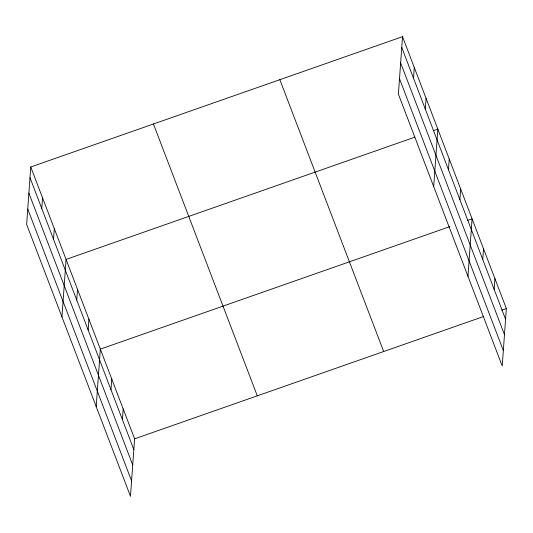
<?xml version="1.0" encoding="UTF-8"?>
<svg xmlns="http://www.w3.org/2000/svg" width="533" height="533" viewBox="0 0 533 533"><rect width="100%" height="100%" fill="white"/><g stroke="black" fill="none" stroke-linecap="round" stroke-linejoin="round"><path stroke-width="0.8" d="M30.767 166.982L26.65 224.466L130.478 496.316L134.602 438.839L30.767 166.982L402.522 36.684L506.35 308.534L502.233 366.018L398.398 94.161L402.522 36.684M41.767 208.536L42.54 197.796M53.533 239.344L54.306 228.604M61.955 316.895L66.072 259.411L414.821 137.174M76.725 300.059L77.492 289.319M88.145 329.96L88.918 319.22M96.213 406.606L100.337 349.128L449.852 226.618M110.984 389.77L111.757 379.03M122.41 419.678L123.176 408.931M413.521 78.231L414.288 67.491M425.287 109.045L426.054 98.299M433.702 186.59L437.826 129.113L433.222 130.725M448.473 169.754L449.246 159.014M459.892 199.662L460.665 188.922M467.967 276.307L472.085 218.823L467.488 220.435M482.738 259.471L483.511 248.724M494.158 289.372L494.93 278.632M134.602 438.839L483.351 316.595M501.753 310.146L506.35 308.534M401.749 47.424L505.577 319.274M400.643 62.847L504.471 334.697M399.503 78.737L503.339 350.594M279.845 79.683L383.673 351.533M153.451 123.982L257.279 395.839M30.001 177.729L133.83 449.579M28.895 193.153L132.724 465.003M27.756 209.043L131.584 480.893"/></g></svg>
